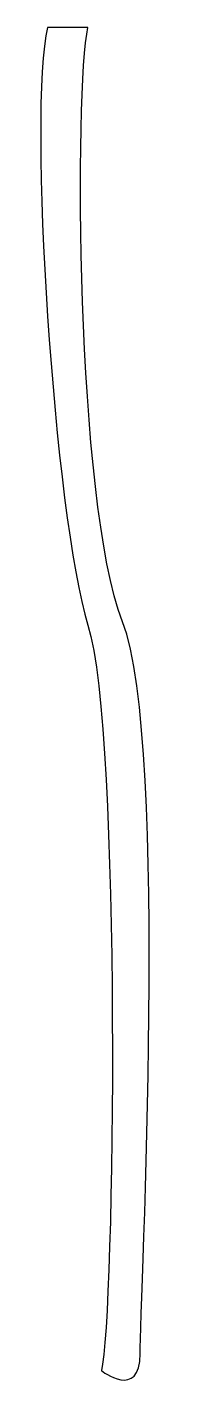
# Model space of a CAD drawing. Header units: centimetres. Extents: x -1.1 to 1.2, y -11 to 10.6.
import ezdxf

# ---------------------------------------------------------------- set-up
doc = ezdxf.new("R2010")
doc.units = ezdxf.units.CM
doc.header["$MEASUREMENT"] = 0
doc.layers.add('Camada 1', color=7, linetype='Continuous')

msp = doc.modelspace()

# ---------------------------------------------------------------- linework, layer by layer
at = {"layer": 'Camada 1'}
msp.add_open_spline([(0.1011, -10.48734), (0.31224, -9.64247), (0.41804, -0.45434), (-0.11006, 1.2354), (-0.11006, 1.2354), (-0.6382, 2.92513), (-1.06074, 9.3672), (-0.74388, 10.63461), (-0.74388, 10.63461), (-0.74388, 10.63461), (-0.11007, 10.63461), (-0.11007, 10.63461), (-0.11007, 10.63461), (-0.32147, 9.68417), (-0.30586, 3.19103), (0.43344, 1.29003), (0.43344, 1.29003), (1.17271, -0.61108), (0.71006, -9.4788), (0.71006, -10.2181), (0.71006, -10.2181), (0.71006, -10.9574), (0.1011, -10.48734), (0.1011, -10.48734)], degree=3, knots=[0, 0, 0, 0, 0.14285714, 0.14285714, 0.14285714, 0.14285714, 0.28571429, 0.28571429, 0.28571429, 0.28571429, 0.42857143, 0.42857143, 0.42857143, 0.42857143, 0.57142857, 0.57142857, 0.57142857, 0.57142857, 0.71428571, 0.71428571, 0.71428571, 0.71428571, 1, 1, 1, 1], dxfattribs=at)

doc.saveas('drawing.dxf')
